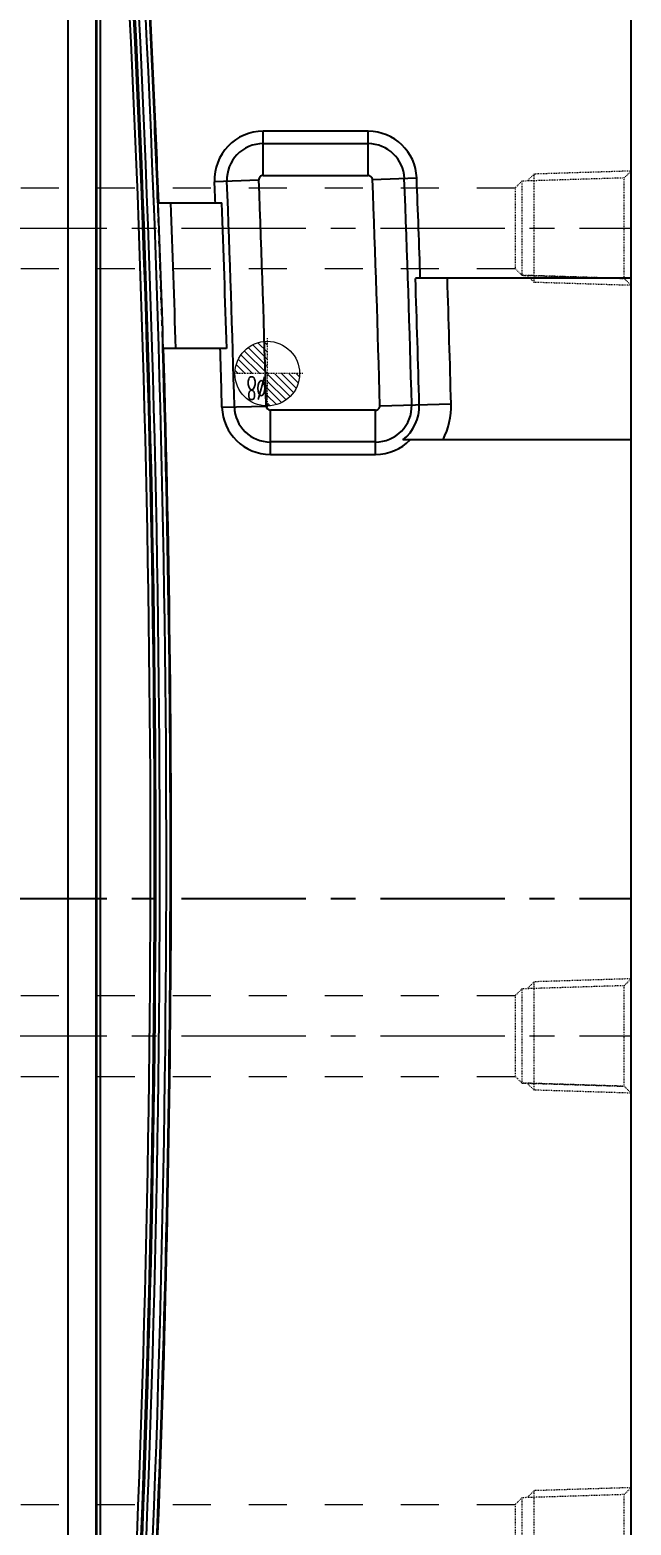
# Model space of a CAD drawing. Header units: millimetres. Extents: x 2634 to 3034, y 1430 to 1883.
# Drawn here: x 2959.3 to 3033.6, y 1595.1 to 1780.2 of the extents above; entities that cross this region are included whole.
import ezdxf
from ezdxf.enums import TextEntityAlignment as Align

# ---------------------------------------------------------------- set-up
doc = ezdxf.new("R2010")
doc.units = ezdxf.units.MM
doc.linetypes.add('CENTER', pattern=[0.6, 0.375, -0.075, 0.075, -0.075])
doc.linetypes.add('HIDDEN', pattern=[0.2, 0.1, -0.1])
doc.layers.add('cool', color=153, linetype='HIDDEN', lineweight=9)
doc.layers.add('epin', color=13, linetype='Continuous', lineweight=9)
doc.layers.add('DEFAULT_2', color=8, linetype='HIDDEN')
doc.styles.add('TXT05', font='txt.shx', dxfattribs={"width": 0.5, "bigfont": 'gbcbig.shx'})

# ---------------------------------------------------------------- blocks, each defined once
blk = doc.blocks.new('epin_ejp_8')
at = {"layer": 'epin'}
h = blk.add_hatch(dxfattribs=at)
h.set_pattern_fill('_ANSI31', color=123, scale=0.2, angle=90)
h.set_pattern_definition([(135, (170.5, -113), (-0.4490128, -0.4490128), [])])
h.paths.add_polyline_path([(0, 4, 0.414214), (-4, 0), (0, 0)])
h.paths.add_polyline_path([(4, 0), (0, 0), (0, -4, 0.414214)])
at = {"layer": 'epin', "color": 1, "linetype": 'CENTER', "ltscale": 0.16}
for p, q in [((0, -4.4), (0, 4.4)), ((-4.4, 0), (4.4, 0))]:
    blk.add_line(p, q, dxfattribs=at)
at = {"layer": 'epin'}
blk.add_circle((0, 0), 4, dxfattribs=at)
at = {"layer": 'epin', "color": 6, "style": 'TXT05', "width": 0.5}
blk.add_text('%%c8', height=2.8, dxfattribs=at).set_placement((1.33, 1.8), align=Align.MIDDLE)
blk = doc.blocks.new('cool_jt_f12')
at = {"layer": 'cool', "ltscale": 0.3}
for p, q in [((0, 7.0785), (0.856, 6.2225)), ((0, 7.0785), (12, 6.7035)), ((0.856, 6.2225), (0.856, -6.2225)), ((13.5, 5.827375), (0.856, 6.2225)), ((0.856, 6.2225), (13.5, 5.827375)), ((12, 6.7035), (12.856, 5.8475)), ((12, 6.7035), (12, -6.7035)), ((14.327375, 5), (13.5, 5.827375)), ((13.5, -5.827375), (13.5, 5.827375)), ((14.327375, -5), (14.327375, 5)), ((13.5, -5.827375), (14.327375, -5)), ((0.856, -6.2225), (0, -7.0785)), ((0, -7.0785), (12, -6.7035)), ((0.856, -6.2225), (13.5, -5.827375)), ((12, -6.7035), (12.856, -5.8475))]:
    blk.add_line(p, q, dxfattribs=at)

msp = doc.modelspace()

# ---------------------------------------------------------------- linework, layer by layer
at = {"color": 7, "linetype": 'Continuous'}
for p, q in [((3033.63, 1507.67), (3033.63, 1837.67)), ((2963.96, 1787.32), (2963.96, 1560.49)), ((2967.47, 1560.49), (2967.47, 1787.32)), ((2967.5, 1787.34), (2967.5, 1560.47)), ((2968, 1560.47), (2968, 1787.34)), ((3001.12, 1767.67), (2988.11, 1767.67)), ((2988.11, 1762.2), (2988.11, 1767.67)), ((2988.11, 1766.14), (3001.12, 1766.14)), ((3001.12, 1762.2), (3001.12, 1767.67)), ((2982.11, 1761.44), (2987.58, 1761.65)), ((2988.11, 1762.2), (3001.12, 1762.2)), ((3001.65, 1761.69), (3007.11, 1761.91)), ((2975.21, 1758.8), (2983, 1758.8)), ((3033.63, 1749.47), (3006.96, 1749.47)), ((2983.61, 1740.8), (2975.82, 1740.8)), ((2983.03, 1733.51), (2988.5, 1733.66)), ((3002.03, 1733.14), (2989.03, 1733.14)), ((2989.03, 1727.67), (2989.03, 1733.14)), ((3002.03, 1727.67), (3002.03, 1733.14)), ((3002.56, 1733.69), (3011.37, 1733.92)), ((3002.03, 1729.21), (2989.03, 1729.21)), ((3033.63, 1729.47), (3005.42, 1729.47)), ((2989.03, 1727.67), (3002.03, 1727.67))]:
    msp.add_line(p, q, dxfattribs=at)
at = {"color": 1, "linetype": 'CENTER', "ltscale": 41}
msp.add_line((2633.63, 1672.67), (3033.63, 1672.67), dxfattribs=at)
at = {"color": 7, "linetype": 'Continuous'}
for centre, radius, start, end in [((853.04, 1677.66), 2121.16, 356.91643, 3.44308), ((853.04, 1677.66), 2121.66, 356.91643, 3.44308), ((853.04, 1677.66), 2121.81, 356.91643, 3.44308), ((853.04, 1677.66), 2122.31, 356.91643, 3.44308), ((853.04, 1677.66), 2123.12, 356.91643, 3.44428), ((853.04, 1677.66), 2123.62, 2.18955, 2.95921), ((853.04, 1677.66), 2123.72, 2.18957, 2.95916), ((2988.11, 1761.67), 6, 90, 182.2533), ((2988.11, 1761.67), 4.47, 90, 182.2533), ((3001.12, 1761.67), 6, 2.2396, 90), ((3001.12, 1761.67), 4.47, 2.2396, 90), ((853.04, 1677.66), 2130.72, 2.18234, 2.25326), ((853.04, 1677.66), 2132.26, 1.50204, 2.25326), ((2988.11, 1761.67), 0.528, 90, 182.2533), ((853.04, 1677.66), 2136.2, 1.50204, 2.25326), ((3001.12, 1761.67), 0.528, 2.2396, 90), ((853.04, 1677.66), 2150.25, 1.49295, 2.23963), ((853.04, 1677.66), 2154.19, 1.49295, 2.23963), ((853.04, 1677.66), 2155.72, 1.90882, 2.23963), ((853.04, 1677.66), 2123.67, 1.70371, 2.18963), ((853.04, 1677.66), 2125.22, 1.70243, 2.18799), ((853.04, 1677.66), 2131.51, 1.69742, 2.18154), ((853.04, 1677.66), 2155.12, 1.49295, 1.90935), ((853.04, 1677.66), 2159.06, 1.49295, 1.90587), ((853.04, 1677.66), 2123.62, 357.48142, 1.70361), ((853.04, 1677.66), 2123.72, 357.48152, 1.70367), ((853.04, 1677.66), 2130.72, 1.50204, 1.69804), ((2989.03, 1733.67), 6, 181.502, 270), ((2989.03, 1733.67), 4.47, 181.502, 270), ((2989.03, 1733.67), 0.528, 181.502, 270), ((3002.03, 1733.67), 4.47, 270, 1.493), ((3002.03, 1733.67), 0.528, 270, 1.493), ((3002.03, 1733.67), 5.4, 308.872, 1.493), ((3002.03, 1733.67), 9.34, 333.247, 1.493), ((3002.03, 1733.67), 6, 270, 315.5221)]:
    msp.add_arc(centre, radius, start, end, dxfattribs=at)
at = {"layer": 'cool', "ltscale": 47}
for p, q in [((2647.96, 1760.67), (3019.3, 1760.67)), ((2647.96, 1750.67), (3019.3, 1750.67)), ((2647.96, 1660.67), (3019.3, 1660.67)), ((2647.96, 1650.67), (3019.3, 1650.67)), ((2647.96, 1597.67), (3019.3, 1597.67))]:
    msp.add_line(p, q, dxfattribs=at)
at = {"layer": 'cool', "color": 1, "linetype": 'CENTER', "ltscale": 41}
for p, q in [((2633.63, 1755.67), (3033.63, 1755.67)), ((2633.63, 1655.67), (3033.63, 1655.67))]:
    msp.add_line(p, q, dxfattribs=at)
at = {"layer": 'DEFAULT_2', "color": 8, "linetype": 'HIDDEN', "ltscale": 0.04}
for p, q in [((2975.21, 1758.8), (2975.16, 1758.8)), ((2975.82, 1740.8), (2975.77, 1740.8))]:
    msp.add_line(p, q, dxfattribs=at)
at = {"layer": 'DEFAULT_2', "color": 8, "linetype": 'HIDDEN', "ltscale": 7}
msp.add_arc((853.04, 1677.66), 2123.62, 1.70361, 2.18955, dxfattribs=at)

# ---------------------------------------------------------------- block references
at = {"layer": 'cool', "ltscale": 0.932966, "rotation": 180}
for p in [(3033.63, 1755.67), (3033.63, 1655.67), (3033.63, 1592.67)]:
    msp.add_blockref('cool_jt_f12', p, dxfattribs=at)
at = {"layer": 'epin', "rotation": 180}
msp.add_blockref('epin_ejp_8', (2988.63, 1737.67), dxfattribs=at)

doc.saveas('drawing.dxf')
